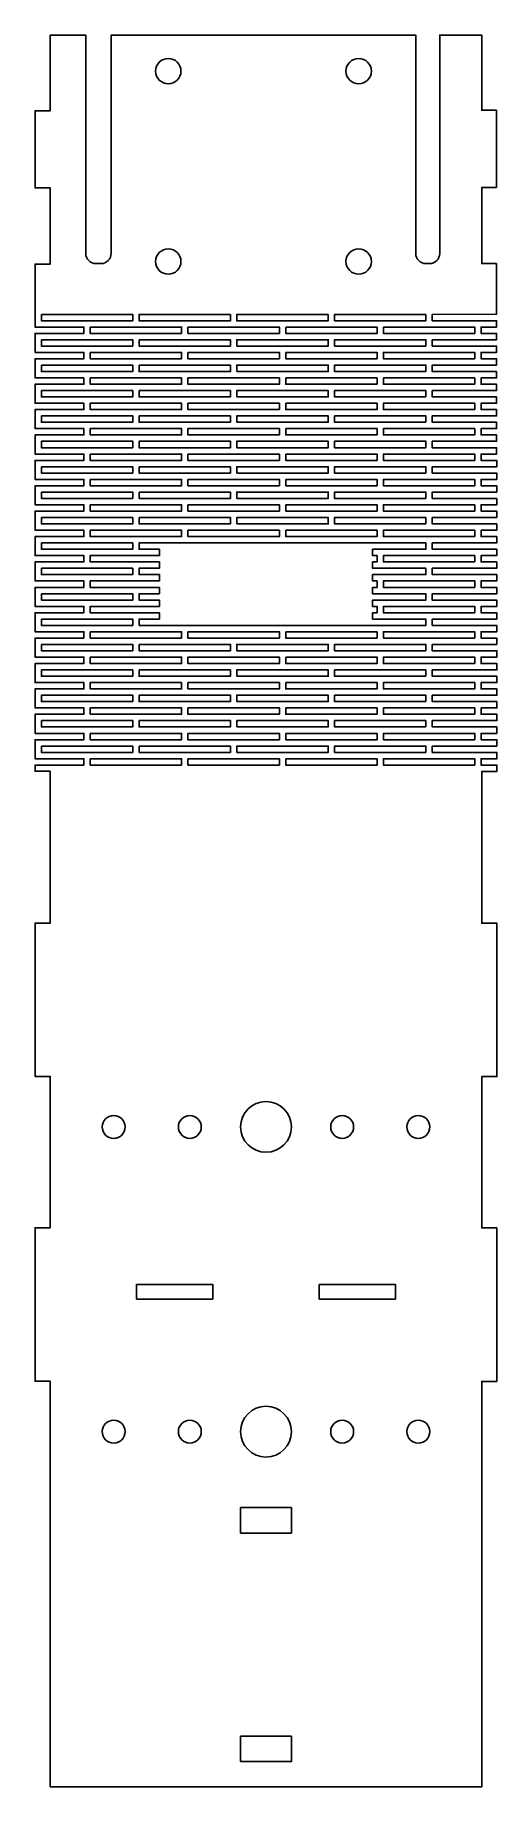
# Model space of a CAD drawing. Header units: millimetres. Extents: x -70 to 21, y -100 to 245.
import ezdxf

# ---------------------------------------------------------------- set-up
doc = ezdxf.new("R2010")
doc.units = ezdxf.units.MM
doc.layers.get('0').update_dxf_attribs({"linetype": 'CONTINUOUS'})

msp = doc.modelspace()

# ---------------------------------------------------------------- linework, layer by layer
msp.add_lwpolyline([(-67, -99.97), (-67, -20.07), (-70, -20.07), (-70, 10.13), (-67, 10.13), (-67, 39.93), (-70, 39.93), (-70, 70.13), (-67, 70.13), (-67, 100.03), (-70, 100.03), (-70, 101.25), (-60.38, 101.25), (-60.38, 102.5), (-70, 102.5), (-70, 106.25), (-60.38, 106.25), (-60.38, 107.5), (-70, 107.5), (-70, 111.25), (-60.38, 111.25), (-60.38, 112.5), (-70, 112.5), (-70, 116.25), (-60.38, 116.25), (-60.38, 117.5), (-70, 117.5), (-70, 121.25), (-60.38, 121.25), (-60.38, 122.5), (-70, 122.5), (-70, 126.25), (-60.38, 126.25), (-60.38, 127.5), (-70, 127.5), (-70, 131.25), (-60.38, 131.25), (-60.38, 132.5), (-70, 132.5), (-70, 136.25), (-60.38, 136.25), (-60.38, 137.5), (-70, 137.5), (-70, 141.25), (-60.38, 141.25), (-60.38, 142.5), (-70, 142.5), (-70, 146.25), (-60.38, 146.25), (-60.38, 147.5), (-70, 147.5), (-70, 151.25), (-60.38, 151.25), (-60.38, 152.5), (-70, 152.5), (-70, 156.25), (-60.38, 156.25), (-60.38, 157.5), (-70, 157.5), (-70, 161.25), (-60.38, 161.25), (-60.38, 162.5), (-70, 162.5), (-70, 166.25), (-60.38, 166.25), (-60.38, 167.5), (-70, 167.5), (-70, 171.25), (-60.38, 171.25), (-60.38, 172.5), (-70, 172.5), (-70, 176.25), (-60.38, 176.25), (-60.38, 177.5), (-70, 177.5), (-70, 181.25), (-60.38, 181.25), (-60.38, 182.5), (-70, 182.5), (-70, 186.25), (-60.38, 186.25), (-60.38, 187.5), (-70, 187.5), (-70, 199.9), (-67, 199.9), (-67, 214.9), (-70, 214.9), (-70, 230.1), (-67, 230.1), (-67, 245), (-60, 245), (-60, 202, 0.414214), (-58, 200), (-57, 200, 0.414214), (-55, 202), (-55, 245), (5, 245), (5, 202, 0.414214), (7, 200), (7.73, 200, 0.414214), (9.73, 202), (9.73, 245), (18, 245), (18, 230.2), (20.9, 230.2), (20.9, 215), (18, 215), (18, 200), (20.9, 200), (20.9, 195), (20.91, 190.01), (8.25, 190), (8.25, 188.75), (20.91, 188.75), (20.91, 187.5), (17.88, 187.5), (17.88, 186.25), (20.91, 186.25), (20.91, 185), (8.25, 185), (8.25, 183.75), (20.91, 183.75), (20.91, 182.5), (17.88, 182.5), (17.88, 181.25), (20.91, 181.25), (20.92, 180), (8.25, 180), (8.25, 178.75), (20.92, 178.75), (20.92, 177.5), (17.88, 177.5), (17.88, 176.25), (20.92, 176.25), (20.92, 175), (8.25, 175), (8.25, 173.75), (20.92, 173.75), (20.92, 172.5), (17.88, 172.5), (17.88, 171.25), (20.93, 171.25), (20.93, 170), (8.25, 170), (8.25, 168.75), (20.93, 168.75), (20.93, 167.5), (17.88, 167.5), (17.88, 166.25), (20.93, 166.25), (20.93, 165), (8.25, 165), (8.25, 163.75), (20.93, 163.75), (20.93, 162.5), (17.88, 162.5), (17.88, 161.25), (20.94, 161.25), (20.94, 160), (8.25, 160), (8.25, 158.75), (20.94, 158.75), (20.94, 157.5), (17.88, 157.5), (17.88, 156.25), (20.94, 156.25), (20.94, 155), (8.25, 155), (8.25, 153.75), (20.94, 153.75), (20.94, 152.5), (17.88, 152.5), (17.88, 151.25), (20.95, 151.25), (20.95, 150), (8.25, 150), (8.25, 148.75), (20.95, 148.75), (20.95, 147.5), (17.88, 147.5), (17.88, 146.25), (20.95, 146.25), (20.95, 145), (8.25, 145), (8.25, 143.75), (20.95, 143.75), (20.96, 142.5), (17.88, 142.5), (17.88, 141.25), (20.96, 141.25), (20.96, 140), (8.25, 140), (8.25, 138.75), (20.96, 138.75), (20.96, 137.5), (17.88, 137.5), (17.88, 136.25), (20.96, 136.25), (20.96, 135), (8.25, 135), (8.25, 133.75), (20.96, 133.75), (20.97, 132.5), (17.88, 132.5), (17.88, 131.25), (20.97, 131.25), (20.97, 130), (8.25, 130), (8.25, 128.75), (20.97, 128.75), (20.97, 127.5), (17.88, 127.5), (17.88, 126.25), (20.97, 126.25), (20.97, 125), (8.25, 125), (8.25, 123.75), (20.98, 123.75), (20.98, 122.5), (17.88, 122.5), (17.88, 121.25), (20.98, 121.25), (20.98, 120), (8.25, 120), (8.25, 118.75), (20.98, 118.75), (20.98, 117.5), (17.88, 117.5), (17.88, 116.25), (20.98, 116.25), (20.98, 115), (8.25, 115), (8.25, 113.75), (20.99, 113.75), (20.99, 112.5), (17.88, 112.5), (17.88, 111.25), (20.99, 111.25), (20.99, 110), (8.25, 110), (8.25, 108.75), (20.99, 108.75), (20.99, 107.5), (17.88, 107.5), (17.88, 106.25), (20.99, 106.25), (20.99, 105), (8.25, 105), (8.25, 103.75), (21, 103.75), (21, 102.5), (17.88, 102.5), (17.88, 101.25), (21, 101.25), (21, 100), (18, 100), (18, 70.1), (21, 70.1), (21, 39.9), (18, 39.9), (18, 10.1), (21, 10.1), (21, -20.1), (18, -20.1), (18, -99.97)], format="xyb", close=True)
for points in [[(-68.75, 190), (-68.75, 188.75), (-50.75, 188.75), (-50.75, 190)], [(-31.5, 190), (-49.5, 190), (-49.5, 188.75), (-31.5, 188.75)], [(-12.25, 190), (-30.25, 190), (-30.25, 188.75), (-12.25, 188.75)], [(7, 190), (-11, 190), (-11, 188.75), (7, 188.75)], [(-59.12, 187.5), (-59.12, 186.25), (-41.12, 186.25), (-41.12, 187.5)], [(-39.87, 187.5), (-39.87, 186.25), (-21.87, 186.25), (-21.87, 187.5)], [(-20.62, 187.5), (-20.62, 186.25), (-2.62, 186.25), (-2.62, 187.5)], [(-1.37, 187.5), (-1.37, 186.25), (16.63, 186.25), (16.63, 187.5)], [(-68.75, 185), (-68.75, 183.75), (-50.75, 183.75), (-50.75, 185)], [(-49.5, 185), (-49.5, 183.75), (-31.5, 183.75), (-31.5, 185)], [(-30.25, 183.75), (-12.25, 183.75), (-12.25, 185), (-30.25, 185)], [(7, 183.75), (7, 185), (-11, 185), (-11, 183.75)], [(-68.75, 180), (-68.75, 178.75), (-50.75, 178.75), (-50.75, 180)], [(-59.12, 182.5), (-59.12, 181.25), (-41.12, 181.25), (-41.12, 182.5)], [(-49.5, 180), (-49.5, 178.75), (-31.5, 178.75), (-31.5, 180)], [(-39.87, 182.5), (-39.87, 181.25), (-21.87, 181.25), (-21.87, 182.5)], [(-30.25, 178.75), (-12.25, 178.75), (-12.25, 180), (-30.25, 180)], [(-20.62, 182.5), (-20.62, 181.25), (-2.62, 181.25), (-2.62, 182.5)], [(7, 178.75), (7, 180), (-11, 180), (-11, 178.75)], [(16.63, 181.25), (16.63, 182.5), (-1.37, 182.5), (-1.37, 181.25)], [(-59.12, 177.5), (-59.12, 176.25), (-41.12, 176.25), (-41.12, 177.5)], [(-39.87, 177.5), (-39.87, 176.25), (-21.87, 176.25), (-21.87, 177.5)], [(-20.62, 177.5), (-20.62, 176.25), (-2.62, 176.25), (-2.62, 177.5)], [(16.63, 176.25), (16.63, 177.5), (-1.37, 177.5), (-1.37, 176.25)], [(-68.75, 175), (-68.75, 173.75), (-50.75, 173.75), (-50.75, 175)], [(-59.12, 172.5), (-59.12, 171.25), (-41.12, 171.25), (-41.12, 172.5)], [(-49.5, 175), (-49.5, 173.75), (-31.5, 173.75), (-31.5, 175)], [(-39.87, 172.5), (-39.87, 171.25), (-21.87, 171.25), (-21.87, 172.5)], [(-30.25, 173.75), (-12.25, 173.75), (-12.25, 175), (-30.25, 175)], [(-20.62, 172.5), (-20.62, 171.25), (-2.62, 171.25), (-2.62, 172.5)], [(7, 173.75), (7, 175), (-11, 175), (-11, 173.75)], [(16.63, 171.25), (16.63, 172.5), (-1.37, 172.5), (-1.37, 171.25)], [(-68.75, 170), (-68.75, 168.75), (-50.75, 168.75), (-50.75, 170)], [(-49.5, 170), (-49.5, 168.75), (-31.5, 168.75), (-31.5, 170)], [(-30.25, 168.75), (-12.25, 168.75), (-12.25, 170), (-30.25, 170)], [(7, 168.75), (7, 170), (-11, 170), (-11, 168.75)], [(-59.12, 167.5), (-59.12, 166.25), (-41.12, 166.25), (-41.12, 167.5)], [(-39.87, 167.5), (-39.87, 166.25), (-21.87, 166.25), (-21.87, 167.5)], [(-20.62, 167.5), (-20.62, 166.25), (-2.62, 166.25), (-2.62, 167.5)], [(16.63, 166.25), (16.63, 167.5), (-1.37, 167.5), (-1.37, 166.25)], [(-68.75, 165), (-68.75, 163.75), (-50.75, 163.75), (-50.75, 165)], [(-59.12, 162.5), (-59.12, 161.25), (-41.12, 161.25), (-41.12, 162.5)], [(-49.5, 165), (-49.5, 163.75), (-31.5, 163.75), (-31.5, 165)], [(-39.87, 162.5), (-39.87, 161.25), (-21.87, 161.25), (-21.87, 162.5)], [(-30.25, 163.75), (-12.25, 163.75), (-12.25, 165), (-30.25, 165)], [(-20.62, 162.5), (-20.62, 161.25), (-2.62, 161.25), (-2.62, 162.5)], [(7, 163.75), (7, 165), (-11, 165), (-11, 163.75)], [(16.63, 161.25), (16.63, 162.5), (-1.37, 162.5), (-1.37, 161.25)], [(-68.75, 160), (-68.75, 158.75), (-50.75, 158.75), (-50.75, 160)], [(-49.5, 160), (-49.5, 158.75), (-31.5, 158.75), (-31.5, 160)], [(-30.25, 158.75), (-12.25, 158.75), (-12.25, 160), (-30.25, 160)], [(7, 158.75), (7, 160), (-11, 160), (-11, 158.75)], [(-59.12, 157.5), (-59.12, 156.25), (-41.12, 156.25), (-41.12, 157.5)], [(-39.87, 157.5), (-39.87, 156.25), (-21.87, 156.25), (-21.87, 157.5)], [(-20.62, 157.5), (-20.62, 156.25), (-2.62, 156.25), (-2.62, 157.5)], [(16.63, 156.25), (16.63, 157.5), (-1.37, 157.5), (-1.37, 156.25)], [(-68.75, 155), (-68.75, 153.75), (-50.75, 153.75), (-50.75, 155)], [(-59.12, 152.5), (-59.12, 151.25), (-41.12, 151.25), (-41.12, 152.5)], [(-49.5, 155), (-49.5, 153.75), (-31.5, 153.75), (-31.5, 155)], [(-39.87, 152.5), (-39.87, 151.25), (-21.87, 151.25), (-21.87, 152.5)], [(-30.25, 153.75), (-12.25, 153.75), (-12.25, 155), (-30.25, 155)], [(-20.62, 152.5), (-20.62, 151.25), (-2.62, 151.25), (-2.62, 152.5)], [(7, 153.75), (7, 155), (-11, 155), (-11, 153.75)], [(16.63, 151.25), (16.63, 152.5), (-1.37, 152.5), (-1.37, 151.25)], [(-68.75, 150), (-68.75, 148.75), (-50.75, 148.75), (-50.75, 150)], [(-49.5, 150), (-49.5, 148.75), (-31.5, 148.75), (-31.5, 150)], [(-30.25, 148.75), (-12.25, 148.75), (-12.25, 150), (-30.25, 150)], [(7, 148.75), (7, 150), (-11, 150), (-11, 148.75)], [(-68.75, 145), (-68.75, 143.75), (-50.75, 143.75), (-50.75, 145)], [(-59.12, 147.5), (-59.12, 146.25), (-41.12, 146.25), (-41.12, 147.5)], [(-49.5, 128.75), (7, 128.75), (7, 130), (-3.5, 130), (-3.5, 131.25), (-2.62, 131.25), (-2.62, 132.5), (-3.5, 132.5), (-3.5, 133.75), (7, 133.75), (7, 135), (-3.5, 135), (-3.5, 136.25), (-2.62, 136.25), (-2.62, 137.5), (-3.5, 137.5), (-3.5, 138.75), (7, 138.75), (7, 140), (-3.5, 140), (-3.5, 141.25), (-2.62, 141.25), (-2.62, 142.5), (-3.5, 142.5), (-3.5, 143.75), (7, 143.75), (7, 145), (-49.5, 145), (-49.5, 143.75), (-45.5, 143.75), (-45.5, 142.5), (-59.12, 142.5), (-59.12, 141.25), (-45.5, 141.25), (-45.5, 140), (-49.5, 140), (-49.5, 138.75), (-45.5, 138.75), (-45.5, 137.5), (-59.12, 137.5), (-59.12, 136.25), (-45.5, 136.25), (-45.5, 135), (-49.5, 135), (-49.5, 133.75), (-45.5, 133.75), (-45.5, 132.5), (-59.12, 132.5), (-59.12, 131.25), (-45.5, 131.25), (-45.5, 130), (-49.5, 130)], [(-39.87, 147.5), (-39.87, 146.25), (-21.87, 146.25), (-21.87, 147.5)], [(-20.62, 147.5), (-20.62, 146.25), (-2.62, 146.25), (-2.62, 147.5)], [(16.63, 146.25), (16.63, 147.5), (-1.37, 147.5), (-1.37, 146.25)], [(16.63, 141.25), (16.63, 142.5), (-1.37, 142.5), (-1.37, 141.25)], [(-68.75, 140), (-68.75, 138.75), (-50.75, 138.75), (-50.75, 140)], [(-68.75, 135), (-68.75, 133.75), (-50.75, 133.75), (-50.75, 135)], [(16.63, 136.25), (16.63, 137.5), (-1.37, 137.5), (-1.37, 136.25)], [(16.63, 131.25), (16.63, 132.5), (-1.37, 132.5), (-1.37, 131.25)], [(-68.75, 130), (-68.75, 128.75), (-50.75, 128.75), (-50.75, 130)], [(-68.75, 125), (-68.75, 123.75), (-50.75, 123.75), (-50.75, 125)], [(-59.12, 127.5), (-59.12, 126.25), (-41.12, 126.25), (-41.12, 127.5)], [(-49.5, 125), (-49.5, 123.75), (-31.5, 123.75), (-31.5, 125)], [(-39.87, 127.5), (-39.87, 126.25), (-21.87, 126.25), (-21.87, 127.5)], [(-30.25, 123.75), (-12.25, 123.75), (-12.25, 125), (-30.25, 125)], [(-20.62, 127.5), (-20.62, 126.25), (-2.62, 126.25), (-2.62, 127.5)], [(7, 123.75), (7, 125), (-11, 125), (-11, 123.75)], [(16.63, 126.25), (16.63, 127.5), (-1.37, 127.5), (-1.37, 126.25)], [(-59.12, 122.5), (-59.12, 121.25), (-41.12, 121.25), (-41.12, 122.5)], [(-39.87, 122.5), (-39.87, 121.25), (-21.87, 121.25), (-21.87, 122.5)], [(-20.62, 122.5), (-20.62, 121.25), (-2.62, 121.25), (-2.62, 122.5)], [(16.63, 121.25), (16.63, 122.5), (-1.37, 122.5), (-1.37, 121.25)], [(-68.75, 120), (-68.75, 118.75), (-50.75, 118.75), (-50.75, 120)], [(-59.12, 117.5), (-59.12, 116.25), (-41.12, 116.25), (-41.12, 117.5)], [(-49.5, 120), (-49.5, 118.75), (-31.5, 118.75), (-31.5, 120)], [(-39.87, 117.5), (-39.87, 116.25), (-21.87, 116.25), (-21.87, 117.5)], [(-30.25, 118.75), (-12.25, 118.75), (-12.25, 120), (-30.25, 120)], [(-20.62, 117.5), (-20.62, 116.25), (-2.62, 116.25), (-2.62, 117.5)], [(7, 118.75), (7, 120), (-11, 120), (-11, 118.75)], [(16.63, 116.25), (16.63, 117.5), (-1.37, 117.5), (-1.37, 116.25)], [(-68.75, 115), (-68.75, 113.75), (-50.75, 113.75), (-50.75, 115)], [(-49.5, 115), (-49.5, 113.75), (-31.5, 113.75), (-31.5, 115)], [(-30.25, 113.75), (-12.25, 113.75), (-12.25, 115), (-30.25, 115)], [(7, 113.75), (7, 115), (-11, 115), (-11, 113.75)], [(-59.12, 112.5), (-59.12, 111.25), (-41.12, 111.25), (-41.12, 112.5)], [(-39.87, 112.5), (-39.87, 111.25), (-21.87, 111.25), (-21.87, 112.5)], [(-20.62, 112.5), (-20.62, 111.25), (-2.62, 111.25), (-2.62, 112.5)], [(16.63, 111.25), (16.63, 112.5), (-1.37, 112.5), (-1.37, 111.25)], [(-68.75, 110), (-68.75, 108.75), (-50.75, 108.75), (-50.75, 110)], [(-59.12, 107.5), (-59.12, 106.25), (-41.12, 106.25), (-41.12, 107.5)], [(-49.5, 110), (-49.5, 108.75), (-31.5, 108.75), (-31.5, 110)], [(-39.87, 107.5), (-39.87, 106.25), (-21.87, 106.25), (-21.87, 107.5)], [(-30.25, 108.75), (-12.25, 108.75), (-12.25, 110), (-30.25, 110)], [(-20.62, 107.5), (-20.62, 106.25), (-2.62, 106.25), (-2.62, 107.5)], [(7, 108.75), (7, 110), (-11, 110), (-11, 108.75)], [(16.63, 106.25), (16.63, 107.5), (-1.37, 107.5), (-1.37, 106.25)], [(-68.75, 105), (-68.75, 103.75), (-50.75, 103.75), (-50.75, 105)], [(-49.5, 105), (-49.5, 103.75), (-31.5, 103.75), (-31.5, 105)], [(-30.25, 103.75), (-12.25, 103.75), (-12.25, 105), (-30.25, 105)], [(7, 103.75), (7, 105), (-11, 105), (-11, 103.75)], [(-59.12, 102.5), (-59.12, 101.25), (-41.12, 101.25), (-41.12, 102.5)], [(-39.87, 102.5), (-39.87, 101.25), (-21.87, 101.25), (-21.87, 102.5)], [(-20.62, 102.5), (-20.62, 101.25), (-2.62, 101.25), (-2.62, 102.5)], [(16.63, 101.25), (16.63, 102.5), (-1.37, 102.5), (-1.37, 101.25)], [(-50, -1), (-50, -3.9), (-35, -3.9), (-35, -1)], [(-14, -1), (-14, -3.9), (1, -3.9), (1, -1)], [(-29.5, -44.97), (-19.5, -44.97), (-19.5, -49.97), (-29.5, -49.97)], [(-29.5, -89.97), (-19.5, -89.97), (-19.5, -94.97), (-29.5, -94.97)]]:
    msp.add_lwpolyline(points, close=True)
for centre, radius in [((-43.75, 237.9), 2.5), ((-6.25, 237.9), 2.5), ((-43.75, 200.4), 2.5), ((-6.25, 200.4), 2.5), ((-24.5, 30), 5), ((-54.5, 30), 2.25), ((-39.5, 30), 2.25), ((-9.5, 30), 2.25), ((5.5, 30), 2.25), ((-24.5, -30), 5), ((-54.5, -30), 2.25), ((-39.5, -30), 2.25), ((-9.5, -30), 2.25), ((5.5, -30), 2.25)]:
    msp.add_circle(centre, radius)

doc.saveas('drawing.dxf')
